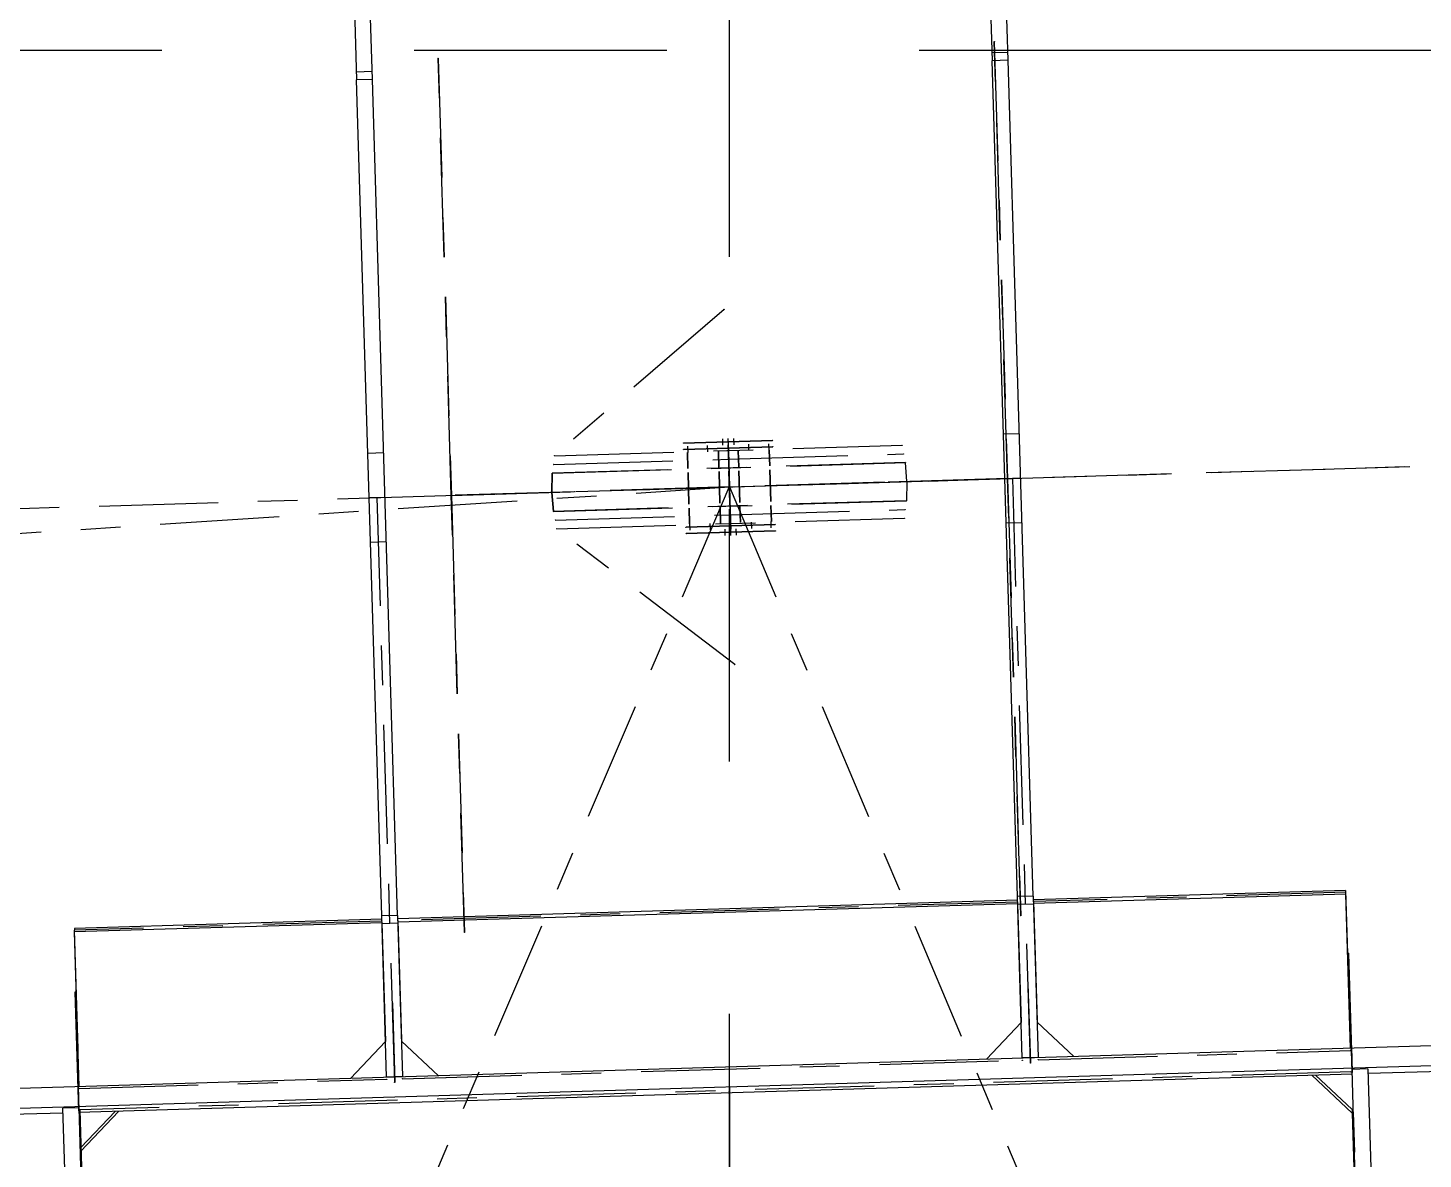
# Model space of a CAD drawing. Header units: millimetres. Extents: x 2368 to 8313, y 7493 to 11698.
# Drawn here: x 4870.94 to 4906.04, y 11443.61 to 11472.08 of the extents above; entities that cross this region are included whole.
import ezdxf

# ---------------------------------------------------------------- set-up
doc = ezdxf.new("R2010")
doc.units = ezdxf.units.MM
for name, pattern in [('CENTER', [50.8, 31.75, -6.35, 6.35, -6.35]), ('XKITLINE00', [0]), ('XKITLINE02', [4, 2, -2]), ('XKITLINE03', [6, 3, -1, 1, -1])]:
    doc.linetypes.add(name, pattern=pattern)

msp = doc.modelspace()

# ---------------------------------------------------------------- linework, layer by layer
at = {"color": 6, "linetype": 'CENTER'}
for p, q in [((4888.5882, 10907.5139), (4888.5882, 11495.735)), ((3369.36, 11471.5205), (7066.504, 11471.5205))]:
    msp.add_line(p, q, dxfattribs=at)
at = {"color": 8, "linetype": 'XKITLINE00'}
for p, q in [((4895.5986, 11471.2636), (4895.4759, 11475.3265)), ((4895.0762, 11475.3101), (4895.1988, 11471.2515)), ((4879.0835, 11474.8272), (4879.206, 11470.7686)), ((4879.6059, 11470.7807), (4879.4832, 11474.8436)), ((4895.5986, 11471.2636), (4895.1988, 11471.2515)), ((4895.8338, 11450.2171), (4895.1988, 11471.2515)), ((4896.2336, 11450.2292), (4895.5986, 11471.2636)), ((4879.6059, 11470.7807), (4879.206, 11470.7686)), ((4879.8411, 11449.7342), (4879.206, 11470.7686)), ((4880.2409, 11449.7463), (4879.6059, 11470.7807)), ((4895.8823, 11461.8664), (4895.4825, 11461.8543)), ((4879.8896, 11461.3835), (4879.4898, 11461.3715)), ((4895.9161, 11460.7464), (4895.5163, 11460.7343)), ((4879.9234, 11460.2635), (4879.5236, 11460.2514)), ((4895.9499, 11459.6263), (4895.5501, 11459.6143)), ((4879.9572, 11459.1435), (4879.5574, 11459.1314)), ((5177.0284, 11454.6405), (4843.1805, 11444.5608)), ((5177.0436, 11454.1359), (4843.1958, 11444.0562)), ((5177.0481, 11453.9875), (4904.6569, 11445.7633)), ((4895.8366, 11450.1258), (4880.2474, 11449.6609)), ((4896.2337, 11450.2292), (4895.8338, 11450.2171)), ((4895.9565, 11446.1542), (4895.8338, 11450.2171)), ((4896.2337, 11450.2292), (4896.3562, 11446.1706)), ((4904.09, 11450.2816), (4896.2391, 11450.0475)), ((4904.0914, 11450.3719), (4896.24, 11450.1378)), ((4904.0914, 11450.3719), (4904.09, 11450.2816)), ((4904.09, 11450.2816), (4904.2071, 11446.4034)), ((4904.0914, 11450.3719), (4904.2112, 11446.4035)), ((4880.2409, 11449.7463), (4879.8411, 11449.7342)), ((4879.9638, 11445.6713), (4879.8411, 11449.7342)), ((4880.2409, 11449.7463), (4880.3635, 11445.6877)), ((4895.8355, 11450.0355), (4880.2462, 11449.5706)), ((4895.8355, 11450.0355), (4895.9257, 11447.0491)), ((4879.8429, 11449.5586), (4872.1045, 11449.3278)), ((4872.1059, 11449.4181), (4872.1045, 11449.3278)), ((4879.8437, 11449.6489), (4872.1059, 11449.4181)), ((4879.8429, 11449.5586), (4879.933, 11446.5722)), ((4872.1045, 11449.3278), (4872.2219, 11445.4377)), ((4895.9257, 11447.0491), (4895.0538, 11446.127)), ((4897.2539, 11446.1934), (4896.3293, 11447.0606)), ((4879.933, 11446.5722), (4879.0553, 11445.644)), ((4881.2674, 11445.7108), (4880.3364, 11446.5839)), ((4896.3562, 11446.1706), (4895.9564, 11446.1585)), ((4896.3562, 11446.1706), (4896.3563, 11446.1662)), ((4904.6533, 11445.8814), (4904.2535, 11445.8693)), ((4904.4377, 11439.7689), (4904.2535, 11445.8693)), ((4904.6533, 11445.8814), (4904.8309, 11440.0002)), ((4904.257, 11445.7513), (4872.2216, 11444.784)), ((4880.3635, 11445.6877), (4879.9637, 11445.6757)), ((4880.3635, 11445.6877), (4880.3636, 11445.6834)), ((4904.2565, 11444.7667), (4903.2395, 11445.7205)), ((4904.2579, 11444.857), (4903.3342, 11445.7234)), ((4872.2181, 11444.9021), (4871.8183, 11444.89)), ((4872.0024, 11438.7896), (4871.8183, 11444.89)), ((4872.2181, 11444.9021), (4872.3956, 11439.0209)), ((4873.2177, 11444.8141), (4872.271, 11443.813)), ((4873.1312, 11444.8115), (4872.2724, 11443.9033)), ((4904.2579, 11444.857), (4904.2565, 11444.7667)), ((4904.2579, 11444.857), (4904.4082, 11439.8797)), ((4904.2579, 11444.8554), (4904.4081, 11439.8797)), ((4871.8218, 11444.772), (4843.2002, 11443.9078)), ((4904.2565, 11444.7667), (4904.4068, 11439.7894)), ((4872.2724, 11443.9033), (4872.271, 11443.813)), ((4872.271, 11443.813), (4872.4213, 11438.8356))]:
    msp.add_line(p, q, dxfattribs=at)
at = {"color": 3, "linetype": 'XKITLINE02'}
for p, q in [((4895.5925, 11471.4615), (4895.1927, 11471.4494)), ((4879.5998, 11470.9786), (4879.2, 11470.9666)), ((4888.4114, 11461.7403), (4888.4163, 11461.5804)), ((4888.5514, 11461.7445), (4888.5562, 11461.5846)), ((4888.6913, 11461.7488), (4888.6961, 11461.5888)), ((4887.5435, 11460.9938), (4887.5314, 11461.3936)), ((4887.5315, 11461.3936), (4887.5436, 11460.9938)), ((4887.5367, 11461.5538), (4887.5415, 11461.3939)), ((4888.0412, 11461.409), (4888.0364, 11461.5689)), ((4888.3111, 11461.4171), (4888.3232, 11461.0173)), ((4888.3232, 11461.0173), (4888.3111, 11461.4171)), ((4888.561, 11461.4247), (4888.5561, 11461.5846)), ((4888.5562, 11461.5846), (4888.561, 11461.4247)), ((4888.561, 11461.4247), (4888.5731, 11461.0249)), ((4888.561, 11461.4247), (4888.6153, 11459.6255)), ((4888.6153, 11459.6255), (4888.561, 11461.4247)), ((4888.573, 11461.0249), (4888.561, 11461.4247)), ((4888.8109, 11461.4322), (4888.823, 11461.0324)), ((4888.8229, 11461.0324), (4888.8109, 11461.4322)), ((4889.0807, 11461.4404), (4889.0759, 11461.6003)), ((4889.5757, 11461.6154), (4889.5806, 11461.4555)), ((4889.5905, 11461.4558), (4889.6026, 11461.0559)), ((4889.6026, 11461.0559), (4889.5905, 11461.4558)), ((4888.5761, 11460.9249), (4888.6002, 11460.1253)), ((4888.6002, 11460.1253), (4888.5761, 11460.9249)), ((4888.8501, 11460.1328), (4888.8259, 11460.9325)), ((4888.826, 11460.9325), (4888.8501, 11460.1328)), ((4889.6056, 11460.956), (4889.6298, 11460.1564)), ((4889.6297, 11460.1564), (4889.6056, 11460.956)), ((4887.5707, 11460.0942), (4887.5465, 11460.8938)), ((4887.5466, 11460.8938), (4887.5707, 11460.0942)), ((4888.3262, 11460.9174), (4888.3504, 11460.1177)), ((4888.3503, 11460.1177), (4888.3262, 11460.9174)), ((4895.916, 11460.7464), (4895.5162, 11460.7343)), ((4879.9233, 11460.2635), (4879.5235, 11460.2514)), ((4887.5737, 11459.9942), (4887.5858, 11459.5944)), ((4887.5858, 11459.5944), (4887.5737, 11459.9942)), ((4888.3654, 11459.618), (4888.3533, 11460.0178)), ((4888.3534, 11460.0178), (4888.3655, 11459.618)), ((4888.6153, 11459.6255), (4888.6032, 11460.0253)), ((4888.6033, 11460.0253), (4888.6153, 11459.6255)), ((4888.8652, 11459.633), (4888.8531, 11460.0329)), ((4888.8532, 11460.0329), (4888.8652, 11459.633)), ((4889.6328, 11460.0564), (4889.6449, 11459.6566)), ((4889.6448, 11459.6566), (4889.6328, 11460.0564)), ((4887.6006, 11459.4348), (4887.5958, 11459.5947)), ((4888.0956, 11459.6098), (4888.1004, 11459.4499)), ((4888.6153, 11459.6255), (4888.6202, 11459.4656)), ((4888.6201, 11459.4656), (4888.6153, 11459.6255)), ((4889.1351, 11459.6412), (4889.1399, 11459.4813)), ((4889.6397, 11459.4964), (4889.6348, 11459.6563)), ((4888.485, 11459.3014), (4888.4802, 11459.4613)), ((4888.6249, 11459.3056), (4888.6201, 11459.4656)), ((4888.7649, 11459.3099), (4888.7601, 11459.4698)), ((4896.2396, 11450.0313), (4895.8397, 11450.0192)), ((4880.2468, 11449.5484), (4879.847, 11449.5363))]:
    msp.add_line(p, q, dxfattribs=at)
at = {"color": 3, "linetype": 'XKITLINE00'}
for p, q in [((4895.5926, 11471.4615), (4895.1928, 11471.4494)), ((4879.5999, 11470.9786), (4879.2001, 11470.9666)), ((4895.9161, 11460.7464), (4895.5163, 11460.7343)), ((4879.9234, 11460.2635), (4879.5236, 11460.2514)), ((4896.2396, 11450.0313), (4895.8398, 11450.0192)), ((4880.2469, 11449.5484), (4879.8471, 11449.5363))]:
    msp.add_line(p, q, dxfattribs=at)
at = {"color": 8, "linetype": 'XKITLINE03'}
for p, q in [((4895.253, 11471.7313), (4895.253, 11471.7313)), ((4895.253, 11471.7313), (4895.585, 11460.7363)), ((4895.5849, 11460.7363), (4895.253, 11471.7313)), ((4895.253, 11471.7313), (4895.253, 11471.7313)), ((4895.253, 11471.7313), (4895.5849, 11460.7363)), ((4881.5913, 11460.3138), (4881.2593, 11471.3088)), ((4881.2593, 11471.3088), (4881.2593, 11471.3088)), ((4881.2593, 11471.3088), (4881.5913, 11460.3138)), ((4881.2594, 11471.3088), (4881.2594, 11471.3088)), ((4881.2594, 11471.3088), (4881.5914, 11460.3138)), ((4842.7402, 11459.1409), (5176.5881, 11469.2205)), ((4842.7403, 11459.1409), (5176.5882, 11469.2205)), ((4888.5882, 11460.5251), (5052.5881, 11465.4767)), ((4888.4532, 11464.9931), (4884.1882, 11461.3127)), ((4888.4533, 11464.9931), (4884.1883, 11461.3127)), ((4887.4343, 11461.6308), (4889.6733, 11461.6984)), ((4889.6733, 11461.6984), (4887.4343, 11461.6308)), ((4889.6733, 11461.6984), (4889.6733, 11461.6984)), ((4884.1882, 11461.3127), (4892.9326, 11461.5767)), ((4884.1883, 11461.3127), (4892.9326, 11461.5767)), ((4887.4391, 11461.4708), (4889.6781, 11461.5384)), ((4889.6781, 11461.5384), (4887.4391, 11461.4708)), ((4887.4391, 11461.4708), (4889.678, 11461.5384)), ((4889.678, 11461.5384), (4887.4391, 11461.4708)), ((4888.6153, 11459.6255), (4888.561, 11461.4247)), ((4888.561, 11461.4247), (4888.6153, 11459.6255)), ((4888.567, 11461.2248), (4892.965, 11461.3576)), ((4888.5671, 11461.2248), (4892.965, 11461.3576)), ((4889.678, 11461.5384), (4889.678, 11461.5384)), ((4889.6781, 11461.5384), (4889.6781, 11461.5384)), ((4892.965, 11461.3576), (4892.965, 11461.3576)), ((4892.965, 11461.3576), (4892.965, 11461.3576)), ((4884.1317, 11460.8708), (4893.0158, 11461.139)), ((4893.0157, 11461.139), (4884.1318, 11460.8708)), ((4884.169, 11461.092), (4888.567, 11461.2248)), ((4884.169, 11461.092), (4884.1691, 11461.092)), ((4884.169, 11461.092), (4884.169, 11461.092)), ((4884.1691, 11461.092), (4888.5671, 11461.2248)), ((4893.0561, 11460.66), (4893.0157, 11461.139)), ((4881.5913, 11460.3138), (4895.5849, 11460.7363)), ((4881.5914, 11460.3138), (4895.585, 11460.7363)), ((4884.1318, 11460.8708), (4884.1202, 11460.3902)), ((4884.1202, 11460.3902), (4884.1317, 11460.8708)), ((4892.4895, 11460.6429), (4888.5881, 11460.5251)), ((4892.4895, 11460.6429), (4888.5882, 11460.5251)), ((4895.585, 11460.7363), (4892.4895, 11460.6429)), ((4895.5849, 11460.7363), (4892.4895, 11460.6429)), ((4893.0561, 11460.66), (4893.0446, 11460.1794)), ((4895.5849, 11460.7363), (4895.5849, 11460.7363)), ((4895.9169, 11449.7414), (4895.5849, 11460.7363)), ((4895.585, 11460.7363), (4895.917, 11449.7414)), ((4895.917, 11449.7414), (4895.585, 11460.7363)), ((4895.585, 11460.7363), (4895.585, 11460.7363)), ((4896.1604, 11446.027), (4895.7161, 11460.7403)), ((4896.1604, 11446.027), (4895.7162, 11460.7403)), ((4724.5881, 11077.119), (4888.5881, 11460.5251)), ((4724.5881, 11449.8009), (4888.5882, 11460.5251)), ((4724.5882, 11077.119), (4888.5882, 11460.5251)), ((4880.1676, 11445.5442), (4879.7234, 11460.2575)), ((4880.1677, 11445.5442), (4879.7235, 11460.2575)), ((4884.6868, 11460.4073), (4881.5913, 11460.3138)), ((4881.9233, 11449.3189), (4881.5913, 11460.3138)), ((4884.6868, 11460.4073), (4881.5914, 11460.3138)), ((4881.5914, 11460.3138), (4881.9233, 11449.3189)), ((4881.9233, 11449.3189), (4881.5914, 11460.3138)), ((4884.1202, 11460.3902), (4884.1607, 11459.9112)), ((4884.1607, 11459.9112), (4884.1202, 11460.3902)), ((4888.5882, 11460.5251), (4884.6868, 11460.4073)), ((4888.5881, 11460.5251), (4884.6868, 11460.4073)), ((4888.5881, 11460.5251), (5052.5881, 11072.0118)), ((4888.5882, 11460.5251), (4888.5881, 11460.5251)), ((4888.5882, 11460.5251), (5052.5882, 11072.0118)), ((4884.1607, 11459.9112), (4893.0448, 11460.1795)), ((4893.0446, 11460.1794), (4884.1607, 11459.9112)), ((4888.6093, 11459.8254), (4893.0073, 11459.9582)), ((4888.6093, 11459.8254), (4893.0073, 11459.9582)), ((4893.0073, 11459.9582), (4893.0073, 11459.9582)), ((4893.0073, 11459.9582), (4893.0073, 11459.9582)), ((4884.2113, 11459.6926), (4888.6093, 11459.8254)), ((4884.2113, 11459.6926), (4888.6093, 11459.8254)), ((4884.2113, 11459.6926), (4884.2113, 11459.6926)), ((4884.2113, 11459.6926), (4884.2113, 11459.6926)), ((4884.2438, 11459.4735), (4892.9881, 11459.7375)), ((4884.2438, 11459.4735), (4892.9881, 11459.7375)), ((4887.4982, 11459.5117), (4889.7372, 11459.5793)), ((4889.7372, 11459.5793), (4887.4982, 11459.5117)), ((4887.4983, 11459.5117), (4889.7372, 11459.5793)), ((4889.7372, 11459.5793), (4887.4983, 11459.5117)), ((4889.7372, 11459.5793), (4889.7372, 11459.5793)), ((4889.7372, 11459.5793), (4889.7372, 11459.5793)), ((4888.7231, 11456.0571), (4884.2438, 11459.4735)), ((4888.723, 11456.0571), (4884.2438, 11459.4735)), ((4887.503, 11459.3518), (4889.742, 11459.4194)), ((4889.742, 11459.4194), (4887.503, 11459.3518)), ((4889.742, 11459.4194), (4889.742, 11459.4194)), ((4895.8361, 11450.0806), (4880.2466, 11449.6158)), ((4895.8362, 11450.0806), (4880.2467, 11449.6158)), ((4904.0906, 11450.3268), (4896.2392, 11450.0926)), ((4896.2392, 11450.0926), (4896.3594, 11446.1108)), ((4904.0907, 11450.3268), (4896.2393, 11450.0926)), ((4896.2393, 11450.0926), (4896.3595, 11446.1108)), ((4895.9169, 11449.7414), (4895.9169, 11449.7414)), ((4895.917, 11449.7414), (4895.917, 11449.7414)), ((4879.8435, 11449.6037), (4872.1051, 11449.373)), ((4872.1051, 11449.373), (4872.2253, 11445.3911)), ((4879.8436, 11449.6037), (4872.1052, 11449.373)), ((4872.1052, 11449.373), (4872.2254, 11445.3911)), ((4880.2466, 11449.6158), (4880.3668, 11445.6339)), ((4880.2467, 11449.6158), (4880.3669, 11445.6339)), ((4881.9233, 11449.3189), (4881.9233, 11449.3189)), ((4881.9233, 11449.3189), (4881.9233, 11449.3189)), ((4904.2556, 11445.7961), (4904.1653, 11448.7874)), ((4904.1653, 11448.7874), (4904.3456, 11442.8156)), ((4904.2557, 11445.7961), (4904.1654, 11448.7874)), ((4904.1654, 11448.7874), (4904.3457, 11442.8156)), ((4896.1, 11448.0262), (4896.1604, 11446.027)), ((4896.1001, 11448.0261), (4896.1604, 11446.027)), ((4872.2202, 11444.8289), (4872.1299, 11447.8202)), ((4872.1299, 11447.8202), (4872.3102, 11441.8484)), ((4872.2203, 11444.8289), (4872.13, 11447.8202)), ((4872.13, 11447.8202), (4872.3103, 11441.8484)), ((4880.1073, 11447.5433), (4880.1676, 11445.5442)), ((4880.1074, 11447.5432), (4880.1677, 11445.5442)), ((4896.3594, 11446.1108), (4904.2108, 11446.3449)), ((4896.3595, 11446.1108), (4904.2109, 11446.3449)), ((4904.2365, 11446.4285), (4904.2556, 11445.7961)), ((4904.2366, 11446.4285), (4904.2557, 11445.7961)), ((4880.3668, 11445.6339), (4895.9563, 11446.0988)), ((4880.3669, 11445.6339), (4895.9564, 11446.0988)), ((4872.2253, 11445.3911), (4879.9637, 11445.6219)), ((4872.2254, 11445.3911), (4879.9638, 11445.6219)), ((4904.2271, 11445.8073), (4872.2416, 11444.8536)), ((4904.2271, 11445.8073), (4872.2416, 11444.8536)), ((4872.2011, 11445.4613), (4872.2202, 11444.8289)), ((4872.2012, 11445.4613), (4872.2203, 11444.8289)), ((4888.5881, 11445.4147), (4888.5881, 11445.3395)), ((4888.5881, 11445.3395), (4888.5881, 11445.2661)), ((4888.5881, 11445.2661), (4888.5881, 11445.3082)), ((4888.5881, 11445.3082), (4888.5881, 11441.2855)), ((4872.2416, 11444.8536), (4872.4219, 11438.8808)), ((4872.2416, 11444.8536), (4872.422, 11438.8808))]:
    msp.add_line(p, q, dxfattribs=at)
at = {"color": 8, "linetype": 'XKITLINE00'}
for centre in [(4895.253, 11471.7313), (4895.253, 11471.7313), (4895.253, 11471.7313), (4895.253, 11471.7313), (4895.253, 11471.7313), (4881.2593, 11471.3088), (4881.2593, 11471.3088), (4881.2593, 11471.3088), (4881.2594, 11471.3088), (4881.2594, 11471.3088), (4888.4532, 11464.9931), (4888.4533, 11464.9931), (4887.4343, 11461.6308), (4887.4343, 11461.6308), (4889.6733, 11461.6984), (4889.6733, 11461.6984), (4889.6733, 11461.6984), (4884.1882, 11461.3127), (4884.1882, 11461.3127), (4884.1883, 11461.3127), (4884.1883, 11461.3127), (4887.4391, 11461.4708), (4887.4391, 11461.4708), (4887.4391, 11461.4708), (4887.4391, 11461.4708), (4888.561, 11461.4247), (4888.561, 11461.4247), (4889.678, 11461.5384), (4889.678, 11461.5384), (4889.678, 11461.5384), (4889.6781, 11461.5384), (4889.6781, 11461.5384), (4889.6781, 11461.5384), (4892.9326, 11461.5767), (4892.9326, 11461.5767), (4892.965, 11461.3576), (4892.965, 11461.3576), (4892.965, 11461.3576), (4892.965, 11461.3576), (4884.169, 11461.092), (4884.169, 11461.092), (4884.169, 11461.092), (4884.1691, 11461.092), (4888.567, 11461.2248), (4888.567, 11461.2248), (4888.5671, 11461.2248), (4888.5671, 11461.2248), (4893.0157, 11461.139), (4893.0157, 11461.139), (4893.0158, 11461.139), (4884.1317, 11460.8708), (4884.1317, 11460.8708), (4884.1318, 11460.8708), (4884.1318, 11460.8708), (4892.4895, 11460.6429), (4892.4895, 11460.6429), (4892.4895, 11460.6429), (4892.4895, 11460.6429), (4893.0561, 11460.66), (4893.0561, 11460.66), (4895.5849, 11460.7363), (4895.5849, 11460.7363), (4895.5849, 11460.7363), (4895.5849, 11460.7363), (4895.5849, 11460.7363), (4895.5849, 11460.7363), (4895.585, 11460.7363), (4895.585, 11460.7363), (4895.585, 11460.7363), (4895.585, 11460.7363), (4895.585, 11460.7363), (4895.585, 11460.7363), (4895.7161, 11460.7403), (4895.7162, 11460.7403), (4879.7234, 11460.2575), (4879.7235, 11460.2575), (4881.5913, 11460.3138), (4881.5913, 11460.3138), (4881.5913, 11460.3138), (4881.5913, 11460.3138), (4881.5913, 11460.3138), (4881.5914, 11460.3138), (4881.5914, 11460.3138), (4881.5914, 11460.3138), (4881.5914, 11460.3138), (4881.5914, 11460.3138), (4884.1202, 11460.3902), (4884.1202, 11460.3902), (4884.1202, 11460.3902), (4884.1202, 11460.3902), (4884.6868, 11460.4073), (4884.6868, 11460.4073), (4884.6868, 11460.4073), (4884.6868, 11460.4073), (4888.5881, 11460.5251), (4888.5881, 11460.5251), (4888.5881, 11460.5251), (4888.5881, 11460.5251), (4888.5882, 11460.5251), (4888.5882, 11460.5251), (4888.5882, 11460.5251), (4888.5882, 11460.5251), (4888.5882, 11460.5251), (4888.5882, 11460.5251), (4888.5882, 11460.5251), (4884.1607, 11459.9112), (4884.1607, 11459.9112), (4884.1607, 11459.9112), (4884.1607, 11459.9112), (4893.0073, 11459.9582), (4893.0073, 11459.9582), (4893.0073, 11459.9582), (4893.0073, 11459.9582), (4893.0446, 11460.1794), (4893.0446, 11460.1794), (4893.0448, 11460.1795), (4884.2113, 11459.6926), (4884.2113, 11459.6926), (4884.2113, 11459.6926), (4884.2113, 11459.6926), (4888.6093, 11459.8254), (4888.6093, 11459.8254), (4888.6093, 11459.8254), (4888.6093, 11459.8254), (4888.6153, 11459.6255), (4888.6153, 11459.6255), (4889.7372, 11459.5793), (4889.7372, 11459.5793), (4889.7372, 11459.5793), (4889.7372, 11459.5793), (4889.7372, 11459.5793), (4889.7372, 11459.5793), (4892.9881, 11459.7375), (4892.9881, 11459.7375), (4884.2438, 11459.4735), (4884.2438, 11459.4735), (4884.2438, 11459.4735), (4884.2438, 11459.4735), (4887.4982, 11459.5117), (4887.4982, 11459.5117), (4887.4983, 11459.5117), (4887.4983, 11459.5117), (4887.503, 11459.3518), (4887.503, 11459.3518), (4889.742, 11459.4194), (4889.742, 11459.4194), (4889.742, 11459.4194), (4888.723, 11456.0571), (4888.7231, 11456.0571), (4895.8361, 11450.0806), (4895.8362, 11450.0806), (4896.2392, 11450.0926), (4896.2392, 11450.0926), (4896.2393, 11450.0926), (4896.2393, 11450.0926), (4904.0906, 11450.3268), (4904.0907, 11450.3268), (4895.9169, 11449.7414), (4895.9169, 11449.7414), (4895.917, 11449.7414), (4895.917, 11449.7414), (4895.917, 11449.7414), (4872.1051, 11449.373), (4872.1051, 11449.373), (4872.1052, 11449.373), (4872.1052, 11449.373), (4879.8435, 11449.6037), (4879.8436, 11449.6037), (4880.2466, 11449.6158), (4880.2466, 11449.6158), (4880.2467, 11449.6158), (4880.2467, 11449.6158), (4881.9233, 11449.3189), (4881.9233, 11449.3189), (4881.9233, 11449.3189), (4881.9233, 11449.3189), (4881.9233, 11449.3189), (4904.1653, 11448.7874), (4904.1653, 11448.7874), (4904.1654, 11448.7874), (4904.1654, 11448.7874), (4872.1299, 11447.8202), (4872.1299, 11447.8202), (4872.13, 11447.8202), (4872.13, 11447.8202), (4904.2108, 11446.3449), (4904.2109, 11446.3449), (4895.9563, 11446.0988), (4895.9564, 11446.0988), (4896.1604, 11446.027), (4896.1604, 11446.027), (4896.1604, 11446.027), (4896.1604, 11446.027), (4896.3594, 11446.1108), (4896.3594, 11446.1108), (4896.3595, 11446.1108), (4896.3595, 11446.1108), (4879.9637, 11445.6219), (4879.9638, 11445.6219), (4880.1676, 11445.5442), (4880.1676, 11445.5442), (4880.1677, 11445.5442), (4880.1677, 11445.5442), (4880.3668, 11445.6339), (4880.3668, 11445.6339), (4880.3669, 11445.6339), (4880.3669, 11445.6339), (4904.2271, 11445.8073), (4904.2271, 11445.8073), (4904.2556, 11445.7961), (4904.2556, 11445.7961), (4904.2557, 11445.7961), (4904.2557, 11445.7961), (4872.2253, 11445.3911), (4872.2253, 11445.3911), (4872.2254, 11445.3911), (4872.2254, 11445.3911), (4888.5881, 11445.3395), (4888.5881, 11445.3395), (4888.5881, 11445.3082), (4888.5881, 11445.3082), (4888.5881, 11445.2661), (4888.5881, 11445.2661), (4872.2202, 11444.8289), (4872.2202, 11444.8289), (4872.2203, 11444.8289), (4872.2203, 11444.8289), (4872.2416, 11444.8536), (4872.2416, 11444.8536), (4872.2416, 11444.8536), (4872.2416, 11444.8536)]:
    msp.add_circle(centre, 0.004, dxfattribs=at)

doc.saveas('drawing.dxf')
